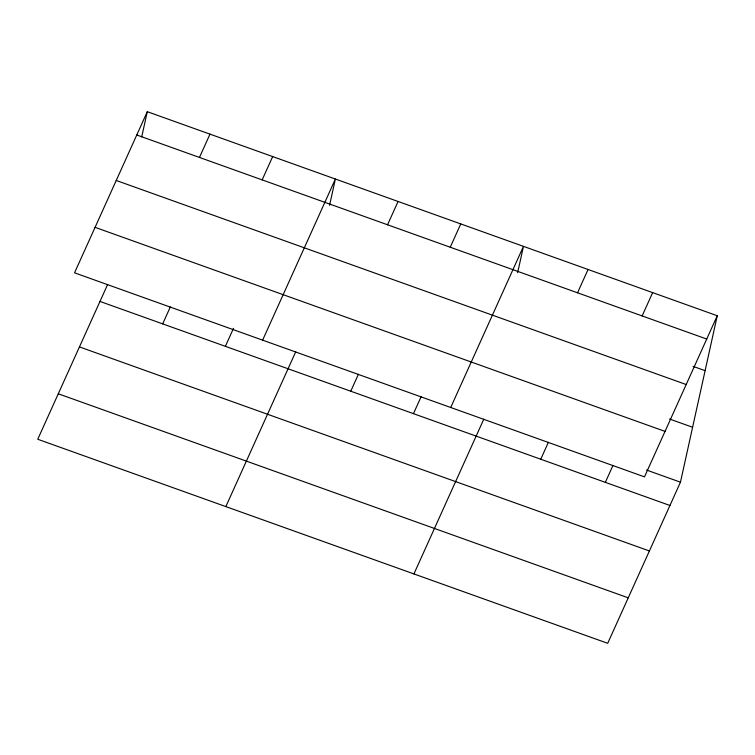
<?xml version="1.0" encoding="UTF-8"?>
<svg xmlns="http://www.w3.org/2000/svg" width="755" height="755" viewBox="0 0 755 755"><rect width="100%" height="100%" fill="white"/><g stroke="black" fill="none" stroke-linecap="round" stroke-linejoin="round"><path stroke-width="1.13" d="M141.723 136.863L147.291 111.693L717.25 315.741L680.463 482.181L607.709 643.307L37.75 439.259L107.635 284.484M329.558 205.351L335.38 179.029L262.627 340.156M517.647 272.687L523.46 246.366L450.716 407.492M147.291 111.693L74.537 272.819L644.496 476.867L717.25 315.741M199.462 157.446L209.984 134.135M162.674 323.886L170.328 306.936M262.164 179.888L272.678 156.587M225.368 346.328L233.503 328.321M225.839 506.596L295.715 351.821M387.551 224.782L398.074 201.472M350.764 391.222L358.408 374.272M450.244 247.225L460.767 223.924M413.457 413.664L421.111 396.715M413.919 573.932L483.804 419.157M577.537 292.798L588.06 269.488M540.75 459.238L548.394 442.288M642.137 315.92L652.65 292.619M605.34 482.36L612.994 465.41M136.768 134.994L706.727 339.052M693.062 366.354L705.113 370.667M116.232 180.473L686.191 384.531M669.609 419.025L692.599 427.255M95.073 227.34L665.032 431.388M646.516 470.035L680.463 482.181M99.981 301.434L669.94 505.482M79.445 346.913L649.404 550.971M58.286 393.78L628.245 597.828"/></g></svg>
